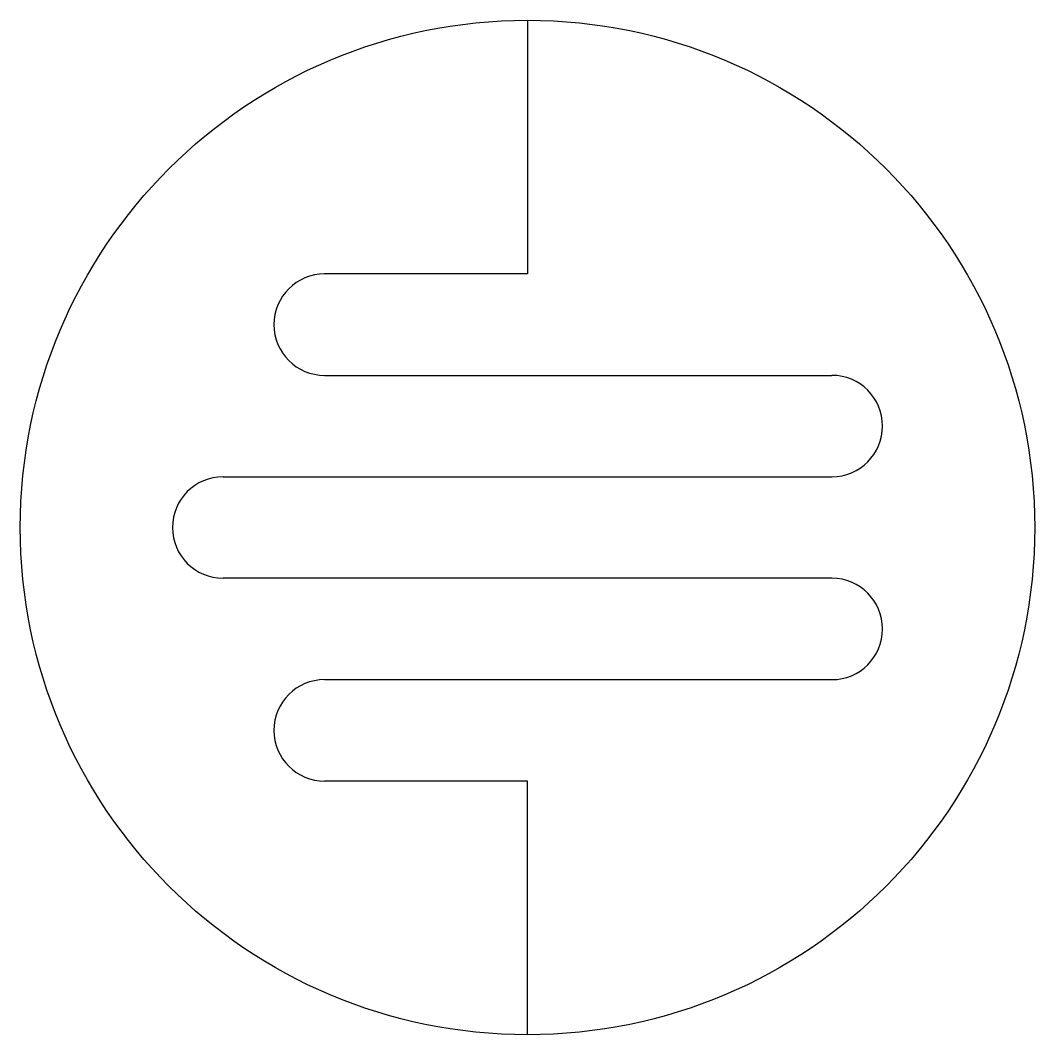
# Model space of a CAD drawing. Header units: millimetres. Extents: x -50 to 50, y 0 to 100.
import ezdxf

# ---------------------------------------------------------------- set-up
doc = ezdxf.new("R2010")
doc.units = ezdxf.units.MM
doc.layers.get('0').update_dxf_attribs({"lineweight": 25, "true_color": 0xffffff})

msp = doc.modelspace()

# ---------------------------------------------------------------- linework, layer by layer
for p, q in [((0, 100), (0, 75)), ((0, 75), (-20, 75)), ((-20, 65), (30, 65)), ((-30, 55), (30, 55)), ((30, 45), (-30, 45)), ((-20, 35), (30, 35)), ((0, 25), (-20, 25)), ((0, 0), (0, 25))]:
    msp.add_line(p, q)
msp.add_circle((0, 50), 50)
for centre, start, end in [((-20, 70), 90, 270), ((30, 60), 270, 90), ((-30, 50), 90, 270), ((30, 40), 270, 90), ((-20, 30), 90, 270)]:
    msp.add_arc(centre, 5, start, end)

doc.saveas('drawing.dxf')
